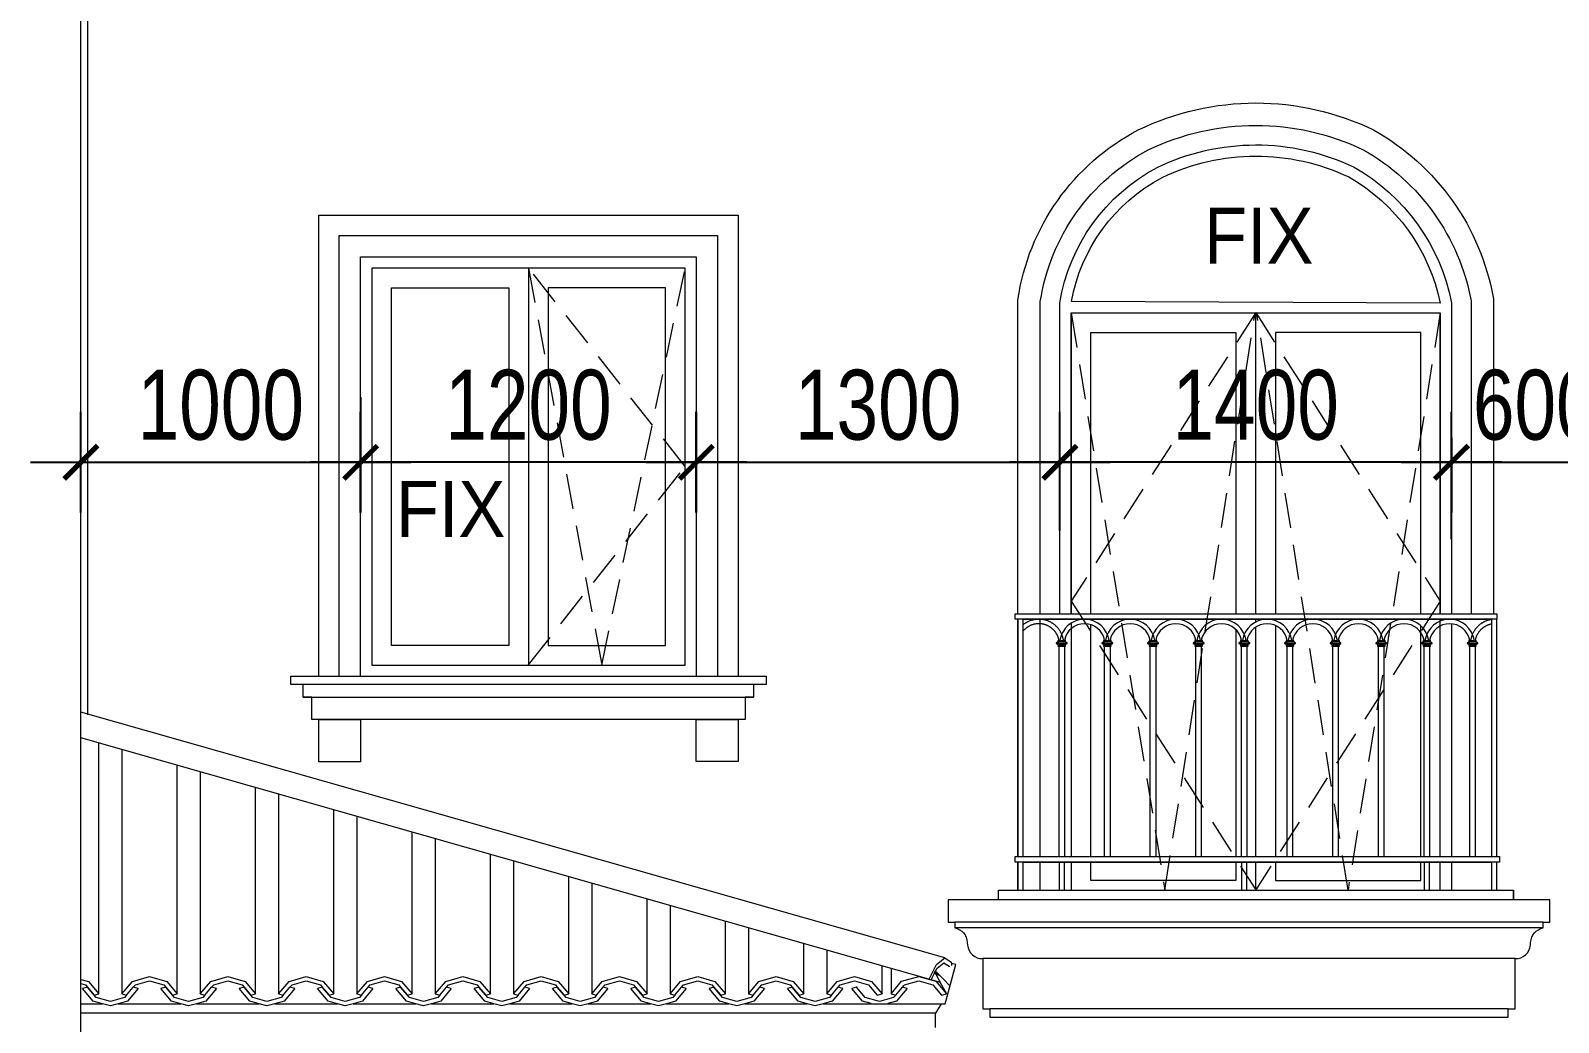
# Model space of a CAD drawing. Header units: millimetres. Extents: x -78046 to 260989, y -99288 to 158505.
# Drawn here: x 187159 to 192622, y 143408 to 146957 of the extents above; entities that cross this region are included whole.
import ezdxf
from ezdxf.xclip import XClip

# ---------------------------------------------------------------- set-up
doc = ezdxf.new("R2010")
doc.units = ezdxf.units.MM
doc.header["$LTSCALE"] = 100
doc.header["$XCLIPFRAME"] = 0
doc.header["$PDMODE"] = 98
doc.linetypes.add('HIDDEN', pattern=[0.375, 0.25, -0.125])
doc.layers.get('Defpoints').update_dxf_attribs({"lineweight": 13})
for name, color, linetype, lineweight in [('-DOOR', 137, 'Continuous', 9), ('-HATCH', 8, 'Continuous', 5), ('-HIDE', 3, 'HIDDEN', 13), ('-LINE1', 7, 'Continuous', 18), ('-TEXT', 7, 'Continuous', 15)]:
    doc.layers.add(name, color=color, linetype=linetype, lineweight=lineweight)
doc.styles.add('AVANH', font='VHAVAN_2.TTF', dxfattribs={"width": 0.8})
doc.styles.add('X-5M-DH-TUM1$0$AVANTH', font='arial.ttf', dxfattribs={"width": 0.9})
doc.dimstyles.new('C_100A3', dxfattribs={"dimscale": 100, "dimtxt": 2.5, "dimasz": 1.2, "dimexe": 1.8, "dimexo": 0, "dimgap": 0.75, "dimtad": 1, "dimdec": 0, "dimzin": 0, "dimdsep": 46, "dimtxsty": 'AVANH', "dimblk": 'ARCHTICK', "dimcen": 0, "dimdle": 1.8, "dimclrd": 256, "dimclre": 256, "dimclrt": 7, "dimadec": 0, "dimazin": 0, "dimtfac": 0.0001, "dimtdec": 0, "dimtix": 1, "dimtmove": 2, "dimatfit": 3, "dimldrblk": 'ARCHTICK', "dimfxl": 1.8, "dimtolj": 1, "dimtzin": 0, "dimarcsym": 0})

# ---------------------------------------------------------------- blocks, each defined once
blk = doc.blocks.new('lancan')
for p, q in [((-1.1, 988.8), (6547.2, 988.8)), ((-1.1, 968.8), (6547.2, 968.8)), ((1956.8, 889), (1948.5, 884)), ((1948.5, 884), (1948.5, 882)), ((1958.4, 884), (1948.5, 884)), ((1948.5, 882), (1956.8, 876.9)), ((1958.4, 882), (1948.5, 882)), ((1954.4, 893), (1954.4, 891)), ((1954.4, 893), (1958.4, 893)), ((1954.4, 891), (1956.8, 891)), ((1954.4, 874.9), (1954.4, 872.9)), ((1954.4, 874.9), (1956.8, 874.9)), ((1956.8, 891), (1956.8, 889)), ((1956.8, 891), (1958.4, 891)), ((1956.8, 889), (1979.2, 889)), ((1956.8, 876.9), (1956.8, 874.9)), ((1956.8, 876.9), (1979.2, 876.9)), ((1956.8, 874.9), (1958.4, 874.9)), ((1958.4, 893), (1977.6, 893)), ((1977.6, 891), (1958.4, 891)), ((1958.4, 882), (1958.4, 884)), ((1958.4, 884), (1977.6, 884)), ((1958.4, 882), (1977.6, 882)), ((1977.6, 874.9), (1958.4, 874.9)), ((1977.6, 893), (1981.6, 893)), ((1977.6, 891), (1979.2, 891)), ((1977.6, 884), (1977.6, 882)), ((1977.6, 884), (1987.4, 884)), ((1977.6, 882), (1987.4, 882)), ((1977.6, 874.9), (1979.2, 874.9)), ((1979.2, 889), (1979.2, 891)), ((1979.2, 891), (1981.6, 891)), ((1987.4, 884), (1979.2, 889)), ((1979.2, 876.9), (1987.4, 882)), ((1979.2, 874.9), (1979.2, 876.9)), ((1979.2, 874.9), (1981.6, 874.9)), ((1981.6, 891), (1981.6, 893)), ((1981.6, 872.9), (1981.6, 874.9)), ((1987.4, 882), (1987.4, 884)), ((2120, 889), (2111.7, 884)), ((2111.7, 884), (2111.7, 882)), ((2121.6, 884), (2111.7, 884)), ((2111.7, 882), (2120, 876.9)), ((2121.6, 882), (2111.7, 882)), ((2117.6, 893), (2117.6, 891)), ((2117.6, 893), (2121.6, 893)), ((2117.6, 891), (2120, 891)), ((2117.6, 874.9), (2117.6, 872.9)), ((2117.6, 874.9), (2120, 874.9)), ((2120, 891), (2120, 889)), ((2120, 891), (2121.6, 891)), ((2120, 889), (2142.4, 889)), ((2120, 876.9), (2120, 874.9)), ((2120, 876.9), (2142.4, 876.9)), ((2120, 874.9), (2121.6, 874.9)), ((2121.6, 893), (2140.8, 893)), ((2140.8, 891), (2121.6, 891)), ((2121.6, 882), (2121.6, 884)), ((2121.6, 884), (2140.8, 884)), ((2121.6, 882), (2140.8, 882)), ((2140.8, 874.9), (2121.6, 874.9)), ((2140.8, 893), (2144.8, 893)), ((2140.8, 891), (2142.4, 891)), ((2140.8, 884), (2140.8, 882)), ((2140.8, 884), (2150.6, 884)), ((2140.8, 882), (2150.6, 882)), ((2140.8, 874.9), (2142.4, 874.9)), ((2142.4, 889), (2142.4, 891)), ((2142.4, 891), (2144.8, 891)), ((2150.6, 884), (2142.4, 889)), ((2142.4, 876.9), (2150.6, 882)), ((2142.4, 874.9), (2142.4, 876.9)), ((2142.4, 874.9), (2144.8, 874.9)), ((2144.8, 891), (2144.8, 893)), ((2144.8, 872.9), (2144.8, 874.9)), ((2150.6, 882), (2150.6, 884)), ((2283.2, 889), (2274.9, 884)), ((2274.9, 884), (2274.9, 882)), ((2284.8, 884), (2274.9, 884)), ((2274.9, 882), (2283.2, 876.9)), ((2284.8, 882), (2274.9, 882)), ((2280.8, 893), (2280.8, 891)), ((2280.8, 893), (2284.8, 893)), ((2280.8, 891), (2283.2, 891)), ((2280.8, 874.9), (2280.8, 872.9)), ((2280.8, 874.9), (2283.2, 874.9)), ((2283.2, 891), (2283.2, 889)), ((2283.2, 891), (2284.8, 891)), ((2283.2, 889), (2305.6, 889)), ((2283.2, 876.9), (2283.2, 874.9)), ((2283.2, 876.9), (2305.6, 876.9)), ((2283.2, 874.9), (2284.8, 874.9)), ((2284.8, 893), (2304, 893)), ((2304, 891), (2284.8, 891)), ((2284.8, 882), (2284.8, 884)), ((2284.8, 884), (2304, 884)), ((2284.8, 882), (2304, 882)), ((2304, 874.9), (2284.8, 874.9)), ((2304, 893), (2308, 893)), ((2304, 891), (2305.6, 891)), ((2304, 884), (2304, 882)), ((2304, 884), (2313.8, 884)), ((2304, 882), (2313.8, 882)), ((2304, 874.9), (2305.6, 874.9)), ((2305.6, 889), (2305.6, 891)), ((2305.6, 891), (2308, 891)), ((2313.8, 884), (2305.6, 889)), ((2305.6, 876.9), (2313.8, 882)), ((2305.6, 874.9), (2305.6, 876.9)), ((2305.6, 874.9), (2308, 874.9)), ((2308, 891), (2308, 893)), ((2308, 872.9), (2308, 874.9)), ((2313.8, 882), (2313.8, 884)), ((2446.4, 889), (2438.1, 884)), ((2438.1, 884), (2438.1, 882)), ((2448, 884), (2438.1, 884)), ((2438.1, 882), (2446.4, 876.9)), ((2448, 882), (2438.1, 882)), ((2444, 893), (2444, 891)), ((2444, 893), (2448, 893)), ((2444, 891), (2446.4, 891)), ((2444, 874.9), (2444, 872.9)), ((2444, 874.9), (2446.4, 874.9)), ((2446.4, 891), (2446.4, 889)), ((2446.4, 891), (2448, 891)), ((2446.4, 889), (2468.8, 889)), ((2446.4, 876.9), (2446.4, 874.9)), ((2446.4, 876.9), (2468.8, 876.9)), ((2446.4, 874.9), (2448, 874.9)), ((2448, 893), (2467.2, 893)), ((2467.2, 891), (2448, 891)), ((2448, 882), (2448, 884)), ((2448, 884), (2467.2, 884)), ((2448, 882), (2467.2, 882)), ((2467.2, 874.9), (2448, 874.9)), ((2467.2, 893), (2471.2, 893)), ((2467.2, 891), (2468.8, 891)), ((2467.2, 884), (2467.2, 882)), ((2467.2, 884), (2477, 884)), ((2467.2, 882), (2477, 882)), ((2467.2, 874.9), (2468.8, 874.9)), ((2468.8, 889), (2468.8, 891)), ((2468.8, 891), (2471.2, 891)), ((2477, 884), (2468.8, 889)), ((2468.8, 876.9), (2477, 882)), ((2468.8, 874.9), (2468.8, 876.9)), ((2468.8, 874.9), (2471.2, 874.9)), ((2471.2, 891), (2471.2, 893)), ((2471.2, 872.9), (2471.2, 874.9)), ((2477, 882), (2477, 884)), ((2609.6, 889), (2601.3, 884)), ((2601.3, 884), (2601.3, 882)), ((2611.2, 884), (2601.3, 884)), ((2601.3, 882), (2609.6, 876.9)), ((2611.2, 882), (2601.3, 882)), ((2607.2, 893), (2607.2, 891)), ((2607.2, 893), (2611.2, 893)), ((2607.2, 891), (2609.6, 891)), ((2607.2, 874.9), (2607.2, 872.9)), ((2607.2, 874.9), (2609.6, 874.9)), ((2609.6, 891), (2609.6, 889)), ((2609.6, 891), (2611.2, 891)), ((2609.6, 889), (2632, 889)), ((2609.6, 876.9), (2609.6, 874.9)), ((2609.6, 876.9), (2632, 876.9)), ((2609.6, 874.9), (2611.2, 874.9)), ((2611.2, 893), (2630.4, 893)), ((2630.4, 891), (2611.2, 891)), ((2611.2, 882), (2611.2, 884)), ((2611.2, 884), (2630.4, 884)), ((2611.2, 882), (2630.4, 882)), ((2630.4, 874.9), (2611.2, 874.9)), ((2630.4, 893), (2634.4, 893)), ((2630.4, 891), (2632, 891)), ((2630.4, 884), (2630.4, 882)), ((2630.4, 884), (2640.2, 884)), ((2630.4, 882), (2640.2, 882)), ((2630.4, 874.9), (2632, 874.9)), ((2632, 889), (2632, 891)), ((2632, 891), (2634.4, 891)), ((2640.2, 884), (2632, 889)), ((2632, 876.9), (2640.2, 882)), ((2632, 874.9), (2632, 876.9)), ((2632, 874.9), (2634.4, 874.9)), ((2634.4, 891), (2634.4, 893)), ((2634.4, 872.9), (2634.4, 874.9)), ((2640.2, 882), (2640.2, 884)), ((2772.8, 889), (2764.5, 884)), ((2764.5, 884), (2764.5, 882)), ((2774.4, 884), (2764.5, 884)), ((2764.5, 882), (2772.8, 876.9)), ((2774.4, 882), (2764.5, 882)), ((2770.4, 893), (2770.4, 891)), ((2770.4, 893), (2774.4, 893)), ((2770.4, 891), (2772.8, 891)), ((2770.4, 874.9), (2770.4, 872.9)), ((2770.4, 874.9), (2772.8, 874.9)), ((2772.8, 891), (2772.8, 889)), ((2772.8, 891), (2774.4, 891)), ((2772.8, 889), (2795.2, 889)), ((2772.8, 876.9), (2772.8, 874.9)), ((2772.8, 876.9), (2795.2, 876.9)), ((2772.8, 874.9), (2774.4, 874.9)), ((2774.4, 893), (2793.6, 893)), ((2793.6, 891), (2774.4, 891)), ((2774.4, 882), (2774.4, 884)), ((2774.4, 884), (2793.6, 884)), ((2774.4, 882), (2793.6, 882)), ((2793.6, 874.9), (2774.4, 874.9)), ((2793.6, 893), (2797.6, 893)), ((2793.6, 891), (2795.2, 891)), ((2793.6, 884), (2793.6, 882)), ((2793.6, 884), (2803.4, 884)), ((2793.6, 882), (2803.4, 882)), ((2793.6, 874.9), (2795.2, 874.9)), ((2795.2, 889), (2795.2, 891)), ((2795.2, 891), (2797.6, 891)), ((2803.4, 884), (2795.2, 889)), ((2795.2, 876.9), (2803.4, 882)), ((2795.2, 874.9), (2795.2, 876.9)), ((2795.2, 874.9), (2797.6, 874.9)), ((2797.6, 891), (2797.6, 893)), ((2797.6, 872.9), (2797.6, 874.9)), ((2803.4, 882), (2803.4, 884)), ((2936, 889), (2927.7, 884)), ((2927.7, 884), (2927.7, 882)), ((2937.6, 884), (2927.7, 884)), ((2927.7, 882), (2936, 876.9)), ((2937.6, 882), (2927.7, 882)), ((2933.6, 893), (2933.6, 891)), ((2933.6, 893), (2937.6, 893)), ((2933.6, 891), (2936, 891)), ((2933.6, 874.9), (2933.6, 872.9)), ((2933.6, 874.9), (2936, 874.9)), ((2936, 891), (2936, 889)), ((2936, 891), (2937.6, 891)), ((2936, 889), (2958.4, 889)), ((2936, 876.9), (2936, 874.9)), ((2936, 876.9), (2958.4, 876.9)), ((2936, 874.9), (2937.6, 874.9)), ((2937.6, 893), (2956.8, 893)), ((2956.8, 891), (2937.6, 891)), ((2937.6, 882), (2937.6, 884)), ((2937.6, 884), (2956.8, 884)), ((2937.6, 882), (2956.8, 882)), ((2956.8, 874.9), (2937.6, 874.9)), ((2956.8, 893), (2960.8, 893)), ((2956.8, 891), (2958.4, 891)), ((2956.8, 884), (2956.8, 882)), ((2956.8, 884), (2966.6, 884)), ((2956.8, 882), (2966.6, 882)), ((2956.8, 874.9), (2958.4, 874.9)), ((2958.4, 889), (2958.4, 891)), ((2958.4, 891), (2960.8, 891)), ((2966.6, 884), (2958.4, 889)), ((2958.4, 876.9), (2966.6, 882)), ((2958.4, 874.9), (2958.4, 876.9)), ((2958.4, 874.9), (2960.8, 874.9)), ((2960.8, 891), (2960.8, 893)), ((2960.8, 872.9), (2960.8, 874.9)), ((2966.6, 882), (2966.6, 884)), ((3099.2, 889), (3090.9, 884)), ((3090.9, 884), (3090.9, 882)), ((3100.8, 884), (3090.9, 884)), ((3090.9, 882), (3099.2, 876.9)), ((3100.8, 882), (3090.9, 882)), ((3096.8, 893), (3096.8, 891)), ((3096.8, 893), (3100.8, 893)), ((3096.8, 891), (3099.2, 891)), ((3096.8, 874.9), (3096.8, 872.9)), ((3096.8, 874.9), (3099.2, 874.9)), ((3099.2, 891), (3099.2, 889)), ((3099.2, 891), (3100.8, 891)), ((3099.2, 889), (3121.6, 889)), ((3099.2, 876.9), (3099.2, 874.9)), ((3099.2, 876.9), (3121.6, 876.9)), ((3099.2, 874.9), (3100.8, 874.9)), ((3100.8, 893), (3120, 893)), ((3120, 891), (3100.8, 891)), ((3100.8, 882), (3100.8, 884)), ((3100.8, 884), (3120, 884)), ((3100.8, 882), (3120, 882)), ((3120, 874.9), (3100.8, 874.9)), ((3120, 893), (3124, 893)), ((3120, 891), (3121.6, 891)), ((3120, 884), (3120, 882)), ((3120, 884), (3129.8, 884)), ((3120, 882), (3129.8, 882)), ((3120, 874.9), (3121.6, 874.9)), ((3121.6, 889), (3121.6, 891)), ((3121.6, 891), (3124, 891)), ((3129.8, 884), (3121.6, 889)), ((3121.6, 876.9), (3129.8, 882)), ((3121.6, 874.9), (3121.6, 876.9)), ((3121.6, 874.9), (3124, 874.9)), ((3124, 891), (3124, 893)), ((3124, 872.9), (3124, 874.9)), ((3129.8, 882), (3129.8, 884)), ((3262.4, 889), (3254.1, 884)), ((3254.1, 884), (3254.1, 882)), ((3264, 884), (3254.1, 884)), ((3254.1, 882), (3262.4, 876.9)), ((3264, 882), (3254.1, 882)), ((3260, 893), (3260, 891)), ((3260, 893), (3264, 893)), ((3260, 891), (3262.4, 891)), ((3260, 874.9), (3260, 872.9)), ((3260, 874.9), (3262.4, 874.9)), ((3262.4, 891), (3262.4, 889)), ((3262.4, 891), (3264, 891)), ((3262.4, 889), (3284.8, 889)), ((3262.4, 876.9), (3262.4, 874.9)), ((3262.4, 876.9), (3284.8, 876.9)), ((3262.4, 874.9), (3264, 874.9)), ((3264, 893), (3283.2, 893)), ((3283.2, 891), (3264, 891)), ((3264, 882), (3264, 884)), ((3264, 884), (3283.2, 884)), ((3264, 882), (3283.2, 882)), ((3283.2, 874.9), (3264, 874.9)), ((3283.2, 893), (3287.2, 893)), ((3283.2, 891), (3284.8, 891)), ((3283.2, 884), (3283.2, 882)), ((3283.2, 884), (3293, 884)), ((3283.2, 882), (3293, 882)), ((3283.2, 874.9), (3284.8, 874.9)), ((3284.8, 889), (3284.8, 891)), ((3284.8, 891), (3287.2, 891)), ((3293, 884), (3284.8, 889)), ((3284.8, 876.9), (3293, 882)), ((3284.8, 874.9), (3284.8, 876.9)), ((3284.8, 874.9), (3287.2, 874.9)), ((3287.2, 891), (3287.2, 893)), ((3287.2, 872.9), (3287.2, 874.9)), ((3293, 882), (3293, 884)), ((3425.6, 889), (3417.3, 884)), ((3417.3, 884), (3417.3, 882)), ((3427.2, 884), (3417.3, 884)), ((3417.3, 882), (3425.6, 876.9)), ((3427.2, 882), (3417.3, 882)), ((3423.2, 893), (3423.2, 891)), ((3423.2, 893), (3427.2, 893)), ((3423.2, 891), (3425.6, 891)), ((3423.2, 874.9), (3423.2, 872.9)), ((3423.2, 874.9), (3425.6, 874.9)), ((3425.6, 891), (3425.6, 889)), ((3425.6, 891), (3427.2, 891)), ((3425.6, 889), (3448, 889)), ((3425.6, 876.9), (3425.6, 874.9)), ((3425.6, 876.9), (3448, 876.9)), ((3425.6, 874.9), (3427.2, 874.9)), ((3427.2, 893), (3446.4, 893)), ((3446.4, 891), (3427.2, 891)), ((3427.2, 882), (3427.2, 884)), ((3427.2, 884), (3446.4, 884)), ((3427.2, 882), (3446.4, 882)), ((3446.4, 874.9), (3427.2, 874.9)), ((3446.4, 893), (3450.4, 893)), ((3446.4, 891), (3448, 891)), ((3446.4, 884), (3446.4, 882)), ((3446.4, 884), (3456.2, 884)), ((3446.4, 882), (3456.2, 882)), ((3446.4, 874.9), (3448, 874.9)), ((3448, 889), (3448, 891)), ((3448, 891), (3450.4, 891)), ((3456.2, 884), (3448, 889)), ((3448, 876.9), (3456.2, 882)), ((3448, 874.9), (3448, 876.9)), ((3448, 874.9), (3450.4, 874.9)), ((3450.4, 891), (3450.4, 893)), ((3450.4, 872.9), (3450.4, 874.9)), ((3456.2, 882), (3456.2, 884)), ((1954.4, 872.9), (1958.4, 872.9)), ((1958.4, 120), (1958.4, 872.9)), ((1958.4, 872.9), (1977.6, 872.9)), ((1977.6, 872.9), (1977.6, 120)), ((1977.6, 872.9), (1981.6, 872.9)), ((2117.6, 872.9), (2121.6, 872.9)), ((2121.6, 120), (2121.6, 872.9)), ((2121.6, 872.9), (2140.8, 872.9)), ((2140.8, 872.9), (2140.8, 120)), ((2140.8, 872.9), (2144.8, 872.9)), ((2280.8, 872.9), (2284.8, 872.9)), ((2284.8, 120), (2284.8, 872.9)), ((2284.8, 872.9), (2304, 872.9)), ((2304, 872.9), (2304, 120)), ((2304, 872.9), (2308, 872.9)), ((2444, 872.9), (2448, 872.9)), ((2448, 120), (2448, 872.9)), ((2448, 872.9), (2467.2, 872.9)), ((2467.2, 872.9), (2467.2, 120)), ((2467.2, 872.9), (2471.2, 872.9)), ((2607.2, 872.9), (2611.2, 872.9)), ((2611.2, 120), (2611.2, 872.9)), ((2611.2, 872.9), (2630.4, 872.9)), ((2630.4, 872.9), (2630.4, 120)), ((2630.4, 872.9), (2634.4, 872.9)), ((2770.4, 872.9), (2774.4, 872.9)), ((2774.4, 120), (2774.4, 872.9)), ((2774.4, 872.9), (2793.6, 872.9)), ((2793.6, 872.9), (2793.6, 120)), ((2793.6, 872.9), (2797.6, 872.9)), ((2933.6, 872.9), (2937.6, 872.9)), ((2937.6, 120), (2937.6, 872.9)), ((2937.6, 872.9), (2956.8, 872.9)), ((2956.8, 872.9), (2956.8, 120)), ((2956.8, 872.9), (2960.8, 872.9)), ((3096.8, 872.9), (3100.8, 872.9)), ((3100.8, 120), (3100.8, 872.9)), ((3100.8, 872.9), (3120, 872.9)), ((3120, 872.9), (3120, 120)), ((3120, 872.9), (3124, 872.9)), ((3260, 872.9), (3264, 872.9)), ((3264, 120), (3264, 872.9)), ((3264, 872.9), (3283.2, 872.9)), ((3283.2, 872.9), (3283.2, 120)), ((3283.2, 872.9), (3287.2, 872.9)), ((3423.2, 872.9), (3427.2, 872.9)), ((3427.2, 120), (3427.2, 872.9)), ((3427.2, 872.9), (3446.4, 872.9)), ((3446.4, 872.9), (3446.4, 120)), ((3446.4, 872.9), (3450.4, 872.9)), ((-1.1, 120), (6547.2, 120)), ((-1.1, 100), (6547.2, 100)), ((-1.1, 0), (6547.2, 0))]:
    blk.add_line(p, q)
for points in [[(1977.6, 100), (1958.4, 100), (1958.4, 0), (1977.6, 0)], [(2630.4, 100), (2611.2, 100), (2611.2, 0), (2630.4, 0)], [(3283.2, 100), (3264, 100), (3264, 0), (3283.2, 0)]]:
    blk.add_lwpolyline(points, close=True)
for centre, radius, start, end in [((1886.4, 879.8), 89.2, 8.5304, 171.4696), ((1886.4, 879.8), 73.2, 10.4137, 169.5863), ((2049.6, 879.8), 89.2, 8.5304, 171.4696), ((2049.6, 879.8), 73.2, 10.4137, 169.5863), ((2212.8, 879.8), 89.2, 8.5304, 171.4696), ((2212.8, 879.8), 73.2, 10.4137, 169.5863), ((2376, 879.8), 89.2, 8.5304, 171.4696), ((2376, 879.8), 73.2, 10.4137, 169.5863), ((2539.2, 879.8), 89.2, 8.5304, 171.4696), ((2539.2, 879.8), 73.2, 10.4137, 169.5863), ((2702.4, 879.8), 89.2, 8.5304, 171.4696), ((2702.4, 879.8), 73.2, 10.4137, 169.5863), ((2865.6, 879.8), 89.2, 8.5304, 171.4696), ((2865.6, 879.8), 73.2, 10.4137, 169.5863), ((3028.8, 879.8), 89.2, 8.5304, 171.4696), ((3028.8, 879.8), 73.2, 10.4137, 169.5863), ((3192, 879.8), 89.2, 8.5304, 171.4696), ((3192, 879.8), 73.2, 10.4137, 169.5863), ((3355.2, 879.8), 89.2, 8.5304, 171.4696), ((3355.2, 879.8), 73.2, 10.4137, 169.5863), ((3518.4, 879.8), 89.2, 8.5304, 171.4696), ((3518.4, 879.8), 73.2, 10.4137, 169.5863)]:
    blk.add_arc(centre, radius, start, end)
blk = doc.blocks.new('_ARCHTICK')
at = {"const_width": 0.15}
blk.add_lwpolyline([(-0.5, -0.5), (0.5, 0.5)], dxfattribs=at)
blk = doc.blocks.new('*D309')
at = {"layer": 'Defpoints', "lineweight": -2, "transparency": 16777216}
for p, q in [((190839, 145323.5), (190839, 145592.2)), ((192239, 145500.1), (192239, 145232.2)), ((192419, 145412.2), (190659, 145412.2))]:
    blk.add_line(p, q, dxfattribs=at)
at = {"layer": 'Defpoints', "color": 0, "transparency": 16777216}
for p in [(192239, 145500.1), (190839, 145412.2), (190839, 145323.5)]:
    blk.add_point(p, dxfattribs=at)
at = {"layer": 'Defpoints', "lineweight": -2, "transparency": 16777216, "xscale": 120, "yscale": 120, "zscale": 120, "rotation": 180}
blk.add_blockref('_ARCHTICK', (190839, 145412.2), dxfattribs=at)
at = {"layer": 'Defpoints', "lineweight": -2, "transparency": 16777216, "xscale": 120, "yscale": 120, "zscale": 120}
blk.add_blockref('_ARCHTICK', (192239, 145412.2), dxfattribs=at)
at = {"layer": 'Defpoints', "color": 7, "transparency": 16777216, "insert": (191539, 145616.5), "char_height": 250, "attachment_point": 5, "style": 'AVANH'}
blk.add_mtext('\\A1;1400', dxfattribs=at)
blk = doc.blocks.new('*D310')
at = {"layer": 'Defpoints', "lineweight": -2, "transparency": 16777216}
for p, q in [((188338.8, 145645.5), (188338.8, 145232.2)), ((189539, 145593.1), (189539, 145232.2)), ((189719, 145412.2), (188158.8, 145412.2))]:
    blk.add_line(p, q, dxfattribs=at)
at = {"layer": 'Defpoints', "color": 0, "transparency": 16777216}
for p in [(188338.8, 145645.5), (189539, 145593.1), (188338.8, 145412.2)]:
    blk.add_point(p, dxfattribs=at)
at = {"layer": 'Defpoints', "lineweight": -2, "transparency": 16777216, "xscale": 120, "yscale": 120, "zscale": 120, "rotation": 180}
blk.add_blockref('_ARCHTICK', (188338.8, 145412.2), dxfattribs=at)
at = {"layer": 'Defpoints', "lineweight": -2, "transparency": 16777216, "xscale": 120, "yscale": 120, "zscale": 120}
blk.add_blockref('_ARCHTICK', (189539, 145412.2), dxfattribs=at)
at = {"layer": 'Defpoints', "color": 7, "transparency": 16777216, "insert": (188938.9, 145616.5), "char_height": 250, "attachment_point": 5, "style": 'AVANH'}
blk.add_mtext('\\A1;1200', dxfattribs=at)
blk = doc.blocks.new('*D293')
at = {"layer": 'Defpoints', "lineweight": -2, "transparency": 16777216}
for p, q in [((187338.5, 145232.2), (187338.5, 145592.2)), ((188338.8, 145232.2), (188338.8, 145592.2)), ((187158.5, 145412.2), (188518.8, 145412.2))]:
    blk.add_line(p, q, dxfattribs=at)
at = {"layer": 'Defpoints', "color": 0, "transparency": 16777216}
for p in [(188338.8, 145412.2), (187338.5, 145232.2), (188338.8, 145232.2)]:
    blk.add_point(p, dxfattribs=at)
at = {"layer": 'Defpoints', "lineweight": -2, "transparency": 16777216, "xscale": 120, "yscale": 120, "zscale": 120, "rotation": 180}
blk.add_blockref('_ARCHTICK', (187338.5, 145412.2), dxfattribs=at)
at = {"layer": 'Defpoints', "lineweight": -2, "transparency": 16777216, "xscale": 120, "yscale": 120, "zscale": 120}
blk.add_blockref('_ARCHTICK', (188338.8, 145412.2), dxfattribs=at)
at = {"layer": 'Defpoints', "color": 7, "transparency": 16777216, "insert": (187838.7, 145616.5), "char_height": 250, "attachment_point": 5, "style": 'AVANH'}
blk.add_mtext('\\A1;1000', dxfattribs=at)
blk = doc.blocks.new('*D294')
at = {"layer": 'Defpoints', "lineweight": -2, "transparency": 16777216}
for p, q in [((189539, 145232.2), (189539, 145592.2)), ((190839, 145167.9), (190839, 145592.2)), ((189359, 145412.2), (191019, 145412.2))]:
    blk.add_line(p, q, dxfattribs=at)
at = {"layer": 'Defpoints', "color": 0, "transparency": 16777216}
for p in [(190839, 145412.2), (189539, 145232.2), (190839, 145167.9)]:
    blk.add_point(p, dxfattribs=at)
at = {"layer": 'Defpoints', "lineweight": -2, "transparency": 16777216, "xscale": 120, "yscale": 120, "zscale": 120, "rotation": 180}
blk.add_blockref('_ARCHTICK', (189539, 145412.2), dxfattribs=at)
at = {"layer": 'Defpoints', "lineweight": -2, "transparency": 16777216, "xscale": 120, "yscale": 120, "zscale": 120}
blk.add_blockref('_ARCHTICK', (190839, 145412.2), dxfattribs=at)
at = {"layer": 'Defpoints', "color": 7, "transparency": 16777216, "insert": (190189, 145616.5), "char_height": 250, "attachment_point": 5, "style": 'AVANH'}
blk.add_mtext('\\A1;1300', dxfattribs=at)
blk = doc.blocks.new('*D295')
at = {"layer": 'Defpoints', "lineweight": -2, "transparency": 16777216}
for p, q in [((192239, 145136.8), (192239, 145592.2)), ((192838.5, 145136.8), (192838.5, 145592.2)), ((192059, 145412.2), (193018.5, 145412.2))]:
    blk.add_line(p, q, dxfattribs=at)
at = {"layer": 'Defpoints', "color": 0, "transparency": 16777216}
for p in [(192838.5, 145412.2), (192239, 145136.8), (192838.5, 145136.8)]:
    blk.add_point(p, dxfattribs=at)
at = {"layer": 'Defpoints', "lineweight": -2, "transparency": 16777216, "xscale": 120, "yscale": 120, "zscale": 120, "rotation": 180}
blk.add_blockref('_ARCHTICK', (192239, 145412.2), dxfattribs=at)
at = {"layer": 'Defpoints', "lineweight": -2, "transparency": 16777216, "xscale": 120, "yscale": 120, "zscale": 120}
blk.add_blockref('_ARCHTICK', (192838.5, 145412.2), dxfattribs=at)
at = {"layer": 'Defpoints', "color": 7, "transparency": 16777216, "insert": (192538.8, 145616.5), "char_height": 250, "attachment_point": 5, "style": 'AVANH'}
blk.add_mtext('\\A1;600', dxfattribs=at)

msp = doc.modelspace()

# ---------------------------------------------------------------- linework, layer by layer
at = {"layer": '-DOOR', "lineweight": 9}
for p, q in [((188938.9, 146106.8), (188938.9, 144686.8)), ((190879, 145946.8), (190879, 144870.6)), ((191538.5, 145946.8), (191538.5, 144870.6)), ((192199, 144870.6), (192199, 145946.8)), ((190949, 145876.8), (191468.5, 145876.8)), ((190949, 144870.6), (190949, 145876.8)), ((191468.5, 145876.8), (191468.5, 144870.6)), ((192129, 145876.8), (191609.5, 145876.8)), ((191609.5, 145876.8), (191609.5, 144870.6)), ((192129, 144870.6), (192129, 145876.8)), ((190879, 144834.8), (190879, 144001.8)), ((190949, 144001.8), (190949, 144831.4)), ((191538.5, 144850.6), (191538.5, 144839.6)), ((191609.5, 144829.4), (191609.5, 144001.8)), ((192129, 144001.8), (192129, 144828.8)), ((192199, 144001.8), (192199, 144850.6)), ((191468.5, 144815.2), (191468.5, 144001.8)), ((191538.5, 144820.6), (191538.5, 144001.8)), ((190879, 143981.8), (190879, 143881.8)), ((190949, 143916.8), (190949, 143981.8)), ((191468.5, 143981.8), (191468.5, 143916.8)), ((191538.5, 143981.8), (191538.5, 143881.8)), ((191609.5, 143981.8), (191609.5, 143916.8)), ((192129, 143916.8), (192129, 143981.8)), ((192199, 143881.8), (192199, 143981.8)), ((191468.5, 143916.8), (190949, 143916.8)), ((191609.5, 143916.8), (192129, 143916.8))]:
    msp.add_line(p, q, dxfattribs=at)
msp.add_lwpolyline([(192198.5, 145981.7), (190880.3, 145987, -0.23045), (191204.7, 146431.4, -0.226205), (191872.2, 146432.9, -0.216637)], format="xyb", close=True, dxfattribs=at)
for points in [[(189499, 144686.8), (189499, 146106.8), (188378.8, 146106.8), (188378.8, 144686.8), (189499, 144686.8)], [(188448.8, 144756.8), (188448.8, 146036.8), (188868.9, 146036.8), (188868.9, 144756.8), (188448.8, 144756.8)], [(189429, 144756.8), (189429, 146036.8), (189008.9, 146036.8), (189008.9, 144756.8), (189429, 144756.8)], [(190879, 144870.6), (190879, 145946.8), (191538.5, 145946.8)], [(191538.5, 145946.8), (192199, 145946.8), (192199, 144870.6)]]:
    msp.add_lwpolyline(points, dxfattribs=at)
at = {"layer": '-HATCH'}
for p, q in [((187363.5, 144509.2), (187363.5, 147046.8)), ((189789, 144616.8), (188088.8, 144616.8)), ((189744, 144616.8), (188133.8, 144616.8)), ((188133.8, 144571.8), (189744, 144571.8)), ((188163.8, 144571.8), (189714, 144571.8)), ((190411.5, 143551.7), (187338.5, 144426.7)), ((187403.2, 143510.5), (187403.2, 144408.3)), ((187485.1, 144385), (187485.1, 143510.5)), ((187683.2, 143510.5), (187683.2, 144328.6)), ((187765.1, 144305.3), (187765.1, 143510.5)), ((187963.2, 143510.5), (187963.2, 144248.9)), ((188045.1, 144225.6), (188045.1, 143510.5)), ((188243.2, 143510.5), (188243.2, 144169.2)), ((188325.1, 144145.8), (188325.1, 143510.5)), ((188523.2, 143510.5), (188523.2, 144089.4)), ((188605.1, 144066.1), (188605.1, 143510.5)), ((188803.2, 143510.5), (188803.2, 144009.7)), ((188885.1, 143986.4), (188885.1, 143510.5)), ((189083.2, 143510.5), (189083.2, 143930)), ((189165.1, 143906.6), (189165.1, 143510.5)), ((189363.2, 143510.5), (189363.2, 143850.2)), ((189445.1, 143826.9), (189445.1, 143510.5)), ((189643.2, 143510.5), (189643.2, 143770.5)), ((189725.1, 143747.2), (189725.1, 143510.5)), ((192567, 143766.8), (190463.1, 143766.8)), ((192567, 143746.8), (190463.1, 143746.8)), ((189923.2, 143510.5), (189923.2, 143690.8)), ((190005.1, 143667.5), (190005.1, 143510.5)), ((192467, 143636.8), (190563.1, 143636.8)), ((187522.9, 143555.2), (187584.1, 143572.2)), ((187584.1, 143572.2), (187645.3, 143555.2)), ((187802.9, 143555.2), (187864.1, 143572.2)), ((187864.1, 143572.2), (187925.3, 143555.2)), ((188082.9, 143555.2), (188144.1, 143572.2)), ((188144.1, 143572.2), (188205.3, 143555.2)), ((188362.9, 143555.2), (188424.1, 143572.2)), ((188424.1, 143572.2), (188485.3, 143555.2)), ((188642.9, 143555.2), (188704.1, 143572.2)), ((188704.1, 143572.2), (188765.3, 143555.2)), ((188922.9, 143555.2), (188984.1, 143572.2)), ((188984.1, 143572.2), (189045.3, 143555.2)), ((189202.9, 143555.2), (189264.1, 143572.2)), ((189264.1, 143572.2), (189325.3, 143555.2)), ((189482.9, 143555.2), (189544.1, 143572.2)), ((189544.1, 143572.2), (189605.3, 143555.2)), ((189762.9, 143555.2), (189824.1, 143572.2)), ((189824.1, 143572.2), (189885.3, 143555.2)), ((190042.9, 143555.2), (190104.1, 143572.2)), ((190104.1, 143572.2), (190165.3, 143555.2)), ((190203.2, 143560.7), (190203.2, 143609.4)), ((190203.2, 143561.6), (190203.2, 143587.5)), ((190235.1, 143600.5), (190235.1, 143543.5)), ((190272.9, 143555.5), (190334.1, 143572.5)), ((190334.1, 143572.5), (190395.3, 143555.5)), ((190378.8, 143561), (190390.8, 143585.1)), ((190390.8, 143585.1), (190391, 143585.4)), ((190390.8, 143585.1), (190395.3, 143582.2)), ((190391, 143585.4), (190394.5, 143592.4)), ((190405.1, 143581.5), (190391, 143585.4)), ((190394.5, 143592.4), (190405.1, 143581.5)), ((190395.3, 143582.2), (190395.9, 143581.1)), ((190395.9, 143581.1), (190409, 143577.5)), ((190395.9, 143581.1), (190416.2, 143542.9)), ((190405.1, 143581.5), (190409, 143577.5)), ((190409, 143577.5), (190422, 143564.1)), ((190428.9, 143475.6), (190466.7, 143615.3)), ((187338.5, 143562.6), (187365.3, 143555.2)), ((187338.5, 143547.4), (187354.9, 143542.8)), ((187361.7, 143534.1), (187344.8, 143529.4)), ((187382.6, 143484.8), (187344.8, 143529.4)), ((187354.9, 143542.8), (187361.7, 143534.8)), ((187361.7, 143534.8), (187361.7, 143534.1)), ((187361.7, 143534.8), (187386.2, 143505.8)), ((187393.1, 143497.1), (187361.7, 143534.1)), ((187365.3, 143555.2), (187403.2, 143510.5)), ((187485.1, 143510.5), (187522.9, 143555.2)), ((187502, 143505.8), (187525.9, 143534.1)), ((187542.9, 143529.4), (187505, 143484.8)), ((187525.9, 143534.1), (187533.4, 143542.8)), ((187542.9, 143529.4), (187525.9, 143534.1)), ((187533.4, 143542.8), (187584.1, 143557)), ((187584.1, 143557), (187634.9, 143542.8)), ((187641.7, 143534.1), (187624.8, 143529.4)), ((187662.6, 143484.8), (187624.8, 143529.4)), ((187634.9, 143542.8), (187641.7, 143534.8)), ((187641.7, 143534.8), (187641.7, 143534.1)), ((187641.7, 143534.8), (187666.2, 143505.8)), ((187673.1, 143497.1), (187641.7, 143534.1)), ((187645.3, 143555.2), (187683.2, 143510.5)), ((187765.1, 143510.5), (187802.9, 143555.2)), ((187782, 143505.8), (187805.9, 143534.1)), ((187822.9, 143529.4), (187785, 143484.8)), ((187805.9, 143534.1), (187813.4, 143542.8)), ((187822.9, 143529.4), (187805.9, 143534.1)), ((187813.4, 143542.8), (187864.1, 143557)), ((187864.1, 143557), (187914.9, 143542.8)), ((187921.7, 143534.1), (187904.8, 143529.4)), ((187942.6, 143484.8), (187904.8, 143529.4)), ((187914.9, 143542.8), (187921.7, 143534.8)), ((187921.7, 143534.8), (187921.7, 143534.1)), ((187921.7, 143534.8), (187946.2, 143505.8)), ((187953.1, 143497.1), (187921.7, 143534.1)), ((187925.3, 143555.2), (187963.2, 143510.5)), ((188045.1, 143510.5), (188082.9, 143555.2)), ((188062, 143505.8), (188085.9, 143534.1)), ((188102.9, 143529.4), (188065, 143484.8)), ((188085.9, 143534.1), (188093.4, 143542.8)), ((188102.9, 143529.4), (188085.9, 143534.1)), ((188093.4, 143542.8), (188144.1, 143557)), ((188144.1, 143557), (188194.9, 143542.8)), ((188201.7, 143534.1), (188184.8, 143529.4)), ((188222.6, 143484.8), (188184.8, 143529.4)), ((188194.9, 143542.8), (188201.7, 143534.8)), ((188201.7, 143534.8), (188201.7, 143534.1)), ((188201.7, 143534.8), (188226.2, 143505.8)), ((188233.1, 143497.1), (188201.7, 143534.1)), ((188205.3, 143555.2), (188243.2, 143510.5)), ((188325.1, 143510.5), (188362.9, 143555.2)), ((188342, 143505.8), (188365.9, 143534.1)), ((188382.9, 143529.4), (188345, 143484.8)), ((188365.9, 143534.1), (188373.4, 143542.8)), ((188382.9, 143529.4), (188365.9, 143534.1)), ((188373.4, 143542.8), (188424.1, 143557)), ((188424.1, 143557), (188474.9, 143542.8)), ((188481.7, 143534.1), (188464.8, 143529.4)), ((188502.6, 143484.8), (188464.8, 143529.4)), ((188474.9, 143542.8), (188481.7, 143534.8)), ((188481.7, 143534.8), (188481.7, 143534.1)), ((188481.7, 143534.8), (188506.2, 143505.8)), ((188513.1, 143497.1), (188481.7, 143534.1)), ((188485.3, 143555.2), (188523.2, 143510.5)), ((188605.1, 143510.5), (188642.9, 143555.2)), ((188622, 143505.8), (188645.9, 143534.1)), ((188662.9, 143529.4), (188625, 143484.8)), ((188645.9, 143534.1), (188653.4, 143542.8)), ((188662.9, 143529.4), (188645.9, 143534.1)), ((188653.4, 143542.8), (188704.1, 143557)), ((188704.1, 143557), (188754.9, 143542.8)), ((188761.7, 143534.1), (188744.8, 143529.4)), ((188782.6, 143484.8), (188744.8, 143529.4)), ((188754.9, 143542.8), (188761.7, 143534.8)), ((188761.7, 143534.8), (188761.7, 143534.1)), ((188761.7, 143534.8), (188786.2, 143505.8)), ((188793.1, 143497.1), (188761.7, 143534.1)), ((188765.3, 143555.2), (188803.2, 143510.5)), ((188885.1, 143510.5), (188922.9, 143555.2)), ((188902, 143505.8), (188925.9, 143534.1)), ((188942.9, 143529.4), (188905, 143484.8)), ((188925.9, 143534.1), (188933.4, 143542.8)), ((188942.9, 143529.4), (188925.9, 143534.1)), ((188933.4, 143542.8), (188984.1, 143557)), ((188984.1, 143557), (189034.9, 143542.8)), ((189041.7, 143534.1), (189024.8, 143529.4)), ((189062.6, 143484.8), (189024.8, 143529.4)), ((189034.9, 143542.8), (189041.7, 143534.8)), ((189041.7, 143534.8), (189041.7, 143534.1)), ((189041.7, 143534.8), (189066.2, 143505.8)), ((189073.1, 143497.1), (189041.7, 143534.1)), ((189045.3, 143555.2), (189083.2, 143510.5)), ((189165.1, 143510.5), (189202.9, 143555.2)), ((189182, 143505.8), (189205.9, 143534.1)), ((189222.9, 143529.4), (189185, 143484.8)), ((189205.9, 143534.1), (189213.4, 143542.8)), ((189222.9, 143529.4), (189205.9, 143534.1)), ((189213.4, 143542.8), (189264.1, 143557)), ((189264.1, 143557), (189314.9, 143542.8)), ((189321.7, 143534.1), (189304.8, 143529.4)), ((189342.6, 143484.8), (189304.8, 143529.4)), ((189314.9, 143542.8), (189321.7, 143534.8)), ((189321.7, 143534.8), (189321.7, 143534.1)), ((189321.7, 143534.8), (189346.2, 143505.8)), ((189353.1, 143497.1), (189321.7, 143534.1)), ((189325.3, 143555.2), (189363.2, 143510.5)), ((189445.1, 143510.5), (189482.9, 143555.2)), ((189462, 143505.8), (189485.9, 143534.1)), ((189502.9, 143529.4), (189465, 143484.8)), ((189485.9, 143534.1), (189493.4, 143542.8)), ((189502.9, 143529.4), (189485.9, 143534.1)), ((189493.4, 143542.8), (189544.1, 143557)), ((189544.1, 143557), (189594.9, 143542.8)), ((189601.7, 143534.1), (189584.8, 143529.4)), ((189622.6, 143484.8), (189584.8, 143529.4)), ((189594.9, 143542.8), (189601.7, 143534.8)), ((189601.7, 143534.8), (189601.7, 143534.1)), ((189601.7, 143534.8), (189626.2, 143505.8)), ((189633.1, 143497.1), (189601.7, 143534.1)), ((189605.3, 143555.2), (189643.2, 143510.5)), ((189725.1, 143510.5), (189762.9, 143555.2)), ((189742, 143505.8), (189765.9, 143534.1)), ((189782.9, 143529.4), (189745, 143484.8)), ((189765.9, 143534.1), (189773.4, 143542.8)), ((189782.9, 143529.4), (189765.9, 143534.1)), ((189773.4, 143542.8), (189824.1, 143557)), ((189824.1, 143557), (189874.9, 143542.8)), ((189881.7, 143534.1), (189864.8, 143529.4)), ((189902.6, 143484.8), (189864.8, 143529.4)), ((189874.9, 143542.8), (189881.7, 143534.8)), ((189881.7, 143534.8), (189881.7, 143534.1)), ((189881.7, 143534.8), (189906.2, 143505.8)), ((189913.1, 143497.1), (189881.7, 143534.1)), ((189885.3, 143555.2), (189923.2, 143510.5)), ((190005.1, 143510.5), (190042.9, 143555.2)), ((190022, 143505.8), (190045.9, 143534.1)), ((190062.9, 143529.4), (190025, 143484.8)), ((190045.9, 143534.1), (190053.4, 143542.8)), ((190062.9, 143529.4), (190045.9, 143534.1)), ((190053.4, 143542.8), (190104.1, 143557)), ((190111.7, 143534.4), (190094.8, 143529.7)), ((190132.6, 143485.1), (190094.8, 143529.7)), ((190104.1, 143557), (190154.9, 143542.8)), ((190111.7, 143537.3), (190111.7, 143534.4)), ((190143.1, 143497.4), (190111.7, 143534.4)), ((190154.9, 143542.8), (190186.2, 143505.8)), ((190165.3, 143555.2), (190203.2, 143510.5)), ((190203.2, 143561.2), (190203.2, 143561.6)), ((190203.2, 143560.3), (190203.2, 143560.7)), ((190203.2, 143559.8), (190203.2, 143560.3)), ((190203.2, 143540.1), (190203.2, 143559.8)), ((190203.2, 143510.5), (190203.2, 143540.1)), ((190235.1, 143565.4), (190235.1, 143553)), ((190235.1, 143510.9), (190272.9, 143555.5)), ((190235.1, 143553), (190235.1, 143552.5)), ((190235.1, 143552.5), (190235.1, 143552)), ((190235.1, 143552), (190235.1, 143551.6)), ((190235.1, 143551.6), (190235.1, 143551.1)), ((190235.1, 143543.5), (190235.1, 143510.9)), ((190252, 143506.2), (190275.9, 143534.4)), ((190275.9, 143534.4), (190279.8, 143538.9)), ((190292.9, 143529.7), (190275.9, 143534.4)), ((190292.9, 143529.7), (190278.7, 143513)), ((190279.8, 143538.9), (190280.1, 143539.3)), ((190280.1, 143539.3), (190280.4, 143539.7)), ((190280.4, 143539.7), (190280.7, 143540.1)), ((190280.7, 143540.1), (190281.1, 143540.4)), ((190281.1, 143540.4), (190283.4, 143543.2)), ((190283.4, 143543.2), (190334.1, 143557.3)), ((190334.1, 143557.3), (190384.9, 143543.2)), ((190384.9, 143543.2), (190416.2, 143506.2)), ((190395.3, 143555.5), (190433.2, 143510.9)), ((190416.2, 143542.9), (190433.2, 143511.1)), ((190422, 143564.1), (190445.9, 143539.6)), ((187338.5, 143475.6), (187415.5, 143475.6)), ((187415.5, 143475.6), (187382.6, 143484.8)), ((187386.2, 143505.8), (187403.2, 143510.5)), ((187443.8, 143483), (187393.1, 143497.1)), ((187443.8, 143467.7), (187415.5, 143475.6)), ((187494.6, 143497.1), (187443.8, 143483)), ((187472.1, 143475.6), (187443.8, 143467.7)), ((187505, 143484.8), (187472.1, 143475.6)), ((187472.1, 143475.6), (187695.5, 143475.6)), ((187485.1, 143510.5), (187502, 143505.8)), ((187502, 143505.8), (187494.6, 143497.1)), ((187695.5, 143475.6), (187662.6, 143484.8)), ((187666.2, 143505.8), (187683.2, 143510.5)), ((187723.8, 143483), (187673.1, 143497.1)), ((187723.8, 143467.7), (187695.5, 143475.6)), ((187774.6, 143497.1), (187723.8, 143483)), ((187752.1, 143475.6), (187723.8, 143467.7)), ((187785, 143484.8), (187752.1, 143475.6)), ((187752.1, 143475.6), (187975.5, 143475.6)), ((187765.1, 143510.5), (187782, 143505.8)), ((187782, 143505.8), (187774.6, 143497.1)), ((187975.5, 143475.6), (187942.6, 143484.8)), ((187946.2, 143505.8), (187963.2, 143510.5)), ((188003.8, 143483), (187953.1, 143497.1)), ((188003.8, 143467.7), (187975.5, 143475.6)), ((188054.6, 143497.1), (188003.8, 143483)), ((188032.1, 143475.6), (188003.8, 143467.7)), ((188065, 143484.8), (188032.1, 143475.6)), ((188032.1, 143475.6), (188255.5, 143475.6)), ((188045.1, 143510.5), (188062, 143505.8)), ((188062, 143505.8), (188054.6, 143497.1)), ((188255.5, 143475.6), (188222.6, 143484.8)), ((188226.2, 143505.8), (188243.2, 143510.5)), ((188283.8, 143483), (188233.1, 143497.1)), ((188283.8, 143467.7), (188255.5, 143475.6)), ((188334.6, 143497.1), (188283.8, 143483)), ((188312.1, 143475.6), (188283.8, 143467.7)), ((188345, 143484.8), (188312.1, 143475.6)), ((188312.1, 143475.6), (188535.5, 143475.6)), ((188325.1, 143510.5), (188342, 143505.8)), ((188342, 143505.8), (188334.6, 143497.1)), ((188535.5, 143475.6), (188502.6, 143484.8)), ((188506.2, 143505.8), (188523.2, 143510.5)), ((188563.8, 143483), (188513.1, 143497.1)), ((188563.8, 143467.7), (188535.5, 143475.6)), ((188614.6, 143497.1), (188563.8, 143483)), ((188592.1, 143475.6), (188563.8, 143467.7)), ((188625, 143484.8), (188592.1, 143475.6)), ((188592.1, 143475.6), (188815.5, 143475.6)), ((188605.1, 143510.5), (188622, 143505.8)), ((188622, 143505.8), (188614.6, 143497.1)), ((188815.5, 143475.6), (188782.6, 143484.8)), ((188786.2, 143505.8), (188803.2, 143510.5)), ((188843.8, 143483), (188793.1, 143497.1)), ((188843.8, 143467.7), (188815.5, 143475.6)), ((188894.6, 143497.1), (188843.8, 143483)), ((188872.1, 143475.6), (188843.8, 143467.7)), ((188905, 143484.8), (188872.1, 143475.6)), ((188872.1, 143475.6), (189095.5, 143475.6)), ((188885.1, 143510.5), (188902, 143505.8)), ((188902, 143505.8), (188894.6, 143497.1)), ((189095.5, 143475.6), (189062.6, 143484.8)), ((189066.2, 143505.8), (189083.2, 143510.5)), ((189123.8, 143483), (189073.1, 143497.1)), ((189123.8, 143467.7), (189095.5, 143475.6)), ((189174.6, 143497.1), (189123.8, 143483)), ((189152.1, 143475.6), (189123.8, 143467.7)), ((189185, 143484.8), (189152.1, 143475.6)), ((189152.1, 143475.6), (189375.5, 143475.6)), ((189165.1, 143510.5), (189182, 143505.8)), ((189182, 143505.8), (189174.6, 143497.1)), ((189375.5, 143475.6), (189342.6, 143484.8)), ((189346.2, 143505.8), (189363.2, 143510.5)), ((189403.8, 143483), (189353.1, 143497.1)), ((189403.8, 143467.7), (189375.5, 143475.6)), ((189454.6, 143497.1), (189403.8, 143483)), ((189432.1, 143475.6), (189403.8, 143467.7)), ((189465, 143484.8), (189432.1, 143475.6)), ((189432.1, 143475.6), (189655.5, 143475.6)), ((189445.1, 143510.5), (189462, 143505.8)), ((189462, 143505.8), (189454.6, 143497.1)), ((189655.5, 143475.6), (189622.6, 143484.8)), ((189626.2, 143505.8), (189643.2, 143510.5)), ((189683.8, 143483), (189633.1, 143497.1)), ((189683.8, 143467.7), (189655.5, 143475.6)), ((189734.6, 143497.1), (189683.8, 143483)), ((189712.1, 143475.6), (189683.8, 143467.7)), ((189745, 143484.8), (189712.1, 143475.6)), ((189712.1, 143475.6), (189935.5, 143475.6)), ((189725.1, 143510.5), (189742, 143505.8)), ((189742, 143505.8), (189734.6, 143497.1)), ((189935.5, 143475.6), (189902.6, 143484.8)), ((189906.2, 143505.8), (189923.2, 143510.5)), ((189963.8, 143483), (189913.1, 143497.1)), ((189963.8, 143467.7), (189935.5, 143475.6)), ((190014.6, 143497.1), (189963.8, 143483)), ((189992.1, 143475.6), (189963.8, 143467.7)), ((190025, 143484.8), (189992.1, 143475.6)), ((189992.1, 143475.6), (190428.9, 143475.6)), ((190005.1, 143510.5), (190022, 143505.8)), ((190022, 143505.8), (190014.6, 143497.1)), ((190163.6, 143476.5), (190132.6, 143485.1)), ((190193.8, 143483.3), (190143.1, 143497.4)), ((190186.2, 143505.8), (190203.2, 143510.5)), ((190244.6, 143497.4), (190193.8, 143483.3)), ((190255, 143485.1), (190224, 143476.5)), ((190235.1, 143510.9), (190252, 143506.2)), ((190252, 143506.2), (190244.6, 143497.4)), ((190278.7, 143513), (190255, 143485.1)), ((190415, 143475.6), (190394.4, 143441.6)), ((190416.2, 143506.2), (190433.2, 143510.9)), ((190394.1, 143441.6), (187338.5, 143441.6)), ((192442, 143456.8), (190588.1, 143456.8))]:
    msp.add_line(p, q, dxfattribs=at)
msp.add_lwpolyline([(190769, 144870.6), (190769, 145987.9, -0.237928), (191155.1, 146529.6, -0.228081), (191923, 146530.5, -0.222758), (192309, 145989.7), (192309, 144870.6)], format="xyb", dxfattribs=at)
for points in [[(188262.5, 144646.8), (188262.5, 146223.1), (189615.3, 146223.1), (189615.3, 144646.8)], [(190769, 144001.8), (190769, 144850.6)], [(190769, 143881.8), (190769, 143981.8)]]:
    msp.add_lwpolyline(points, dxfattribs=at)
for points in [[(190679, 144870.6), (192401, 144870.6), (192401, 144850.6), (190679, 144850.6)], [(190708.2, 144850.6), (190689, 144850.6), (190689, 144001.8), (190708.2, 144001.8)], [(192401, 144850.6), (192381.8, 144850.6), (192381.8, 144001.8), (192401, 144001.8)], [(190678.6, 144001.8), (192411, 144001.8), (192411, 143981.8), (190678.6, 143981.8)], [(190708.2, 143981.8), (190689, 143981.8), (190689, 143881.8), (190708.2, 143881.8)], [(192401, 143981.8), (192381.8, 143981.8), (192381.8, 143881.8), (192401, 143881.8)]]:
    msp.add_lwpolyline(points, close=True, dxfattribs=at)
at = {"layer": '-HIDE', "ltscale": 5}
for points in [[(188938.8, 144687.7), (189498.9, 145397.7), (188938.8, 146107.7), (188938.1, 146106.8)], [(188938.9, 146106.8), (189200.8, 144686.8), (189499, 146106.8)], [(190879, 145946.7), (191214.3, 143881.8), (191536.8, 145946.7)], [(191539.1, 145947.8), (190879.7, 144915.3), (191539.1, 143882.8)], [(191539.1, 145947.8), (192198.6, 144915.3), (191539.1, 143882.8)], [(192199, 145946.8), (191869.2, 143881.8), (191542.8, 145946.7)]]:
    msp.add_lwpolyline(points, dxfattribs=at)
at = {"layer": '-LINE1', "color": 0, "lineweight": 20}
for p, q in [((187338.5, 136446.8), (187338.5, 151096.8)), ((187338.5, 144513.7), (187338.5, 146946.8)), ((190428, 143639.2), (187338.5, 144518.5)), ((192461, 143846.8), (192461, 143881.8)), ((190397.9, 143615.9), (190428, 143639.2)), ((190428, 143639.2), (190450.3, 143623.9)), ((190450.3, 143623.9), (190450.9, 143619.7)), ((190371.6, 143563.1), (190397.9, 143615.9)), ((190394.5, 143592.4), (190399.6, 143602.7)), ((190399.6, 143602.7), (190418, 143616.9)), ((190418, 143616.9), (190424.5, 143622)), ((190424.5, 143622), (190443.1, 143609.3)), ((190443.1, 143609.3), (190443.3, 143607.9)), ((190466.7, 143615.3), (190450.9, 143619.7)), ((190450.9, 143619.7), (190451.9, 143612)), ((190415, 143475.6), (190415, 143475.6)), ((190394.1, 143441.6), (190394.1, 143441.6)), ((190394.1, 143441.6), (190394.4, 143441.6)), ((190394.4, 143390), (190394.4, 143441.6))]:
    msp.add_line(p, q, dxfattribs=at)
for points in [[(190689, 144870.6), (190689, 145993.9, -0.240396), (191119.1, 146601.1, -0.229168), (191960, 146601.5, -0.225824), (192389, 145996.8), (192389, 144870.6)], [(190839, 144870.6), (190839, 145982.5, -0.235397), (191186.6, 146467.1, -0.226948), (191890.7, 146468.4, -0.21963), (192239, 145983.1), (192239, 144870.6)], [(190439.1, 143846.8), (190439.1, 143766.8), (190463.1, 143766.8), (190463.1, 143746.8, -0.340938), (190508, 143695, 0.370015), (190553.1, 143636.8), (190563.1, 143636.8), (190563.1, 143456.8), (190588.1, 143456.8), (190588.1, 143426.8), (192442, 143426.8), (192442, 143456.8), (192467, 143456.8), (192467, 143636.8), (192477, 143636.8, 0.370015), (192522.1, 143695, -0.340938), (192567, 143746.8), (192567, 143766.8), (192591, 143766.8), (192591, 143846.8), (190439.1, 143846.8)]]:
    msp.add_lwpolyline(points, format="xyb", dxfattribs=at)
for points in [[(188188.8, 144646.8), (188188.8, 146296.8), (189689, 146296.8), (189689, 144646.8)], [(188338.8, 144646.8), (188338.8, 146146.8), (189539, 146146.8), (189539, 144646.8)], [(190689, 144001.8), (190689, 144850.6)], [(192239, 144834.5), (192239, 144001.8)], [(188088.8, 144646.8), (189789, 144646.8), (189789, 144616.8), (189744, 144616.8), (189744, 144571.8), (189714, 144571.8), (189714, 144491.8), (188163.8, 144491.8), (188163.8, 144571.8), (188133.8, 144571.8), (188133.8, 144616.8), (188088.8, 144616.8), (188088.8, 144646.8)], [(190689, 143881.8), (190689, 143981.8)], [(192239, 143981.8), (192239, 143881.8)]]:
    msp.add_lwpolyline(points, dxfattribs=at)
for points in [[(188188.8, 144491.8), (188338.8, 144491.8), (188338.8, 144340.7), (188188.8, 144340.7)], [(189539, 144491.8), (189689, 144491.8), (189689, 144341.7), (189539, 144341.7)], [(190619, 143881.8), (192461, 143881.8), (192461, 143846.8), (190619, 143846.8)]]:
    msp.add_lwpolyline(points, close=True, dxfattribs=at)

# ---------------------------------------------------------------- block references
at = {"layer": '-HATCH'}
ref = msp.add_blockref('lancan', (188877.4, 143881.8), dxfattribs=at)
XClip(ref).set_block_clipping_path([(1830.7562064429, -0.0358389711), (3504.3574402429, 1019.8692200854)])

# ---------------------------------------------------------------- texts
at = {"layer": '-TEXT', "color": 2, "style": 'X-5M-DH-TUM1$0$AVANTH', "width": 0.9}
for p in [(191354.6, 146122.8), (188464.7, 145145.6)]:
    msp.add_text('FIX', height=200, dxfattribs=at).set_placement(p)

# ---------------------------------------------------------------- dimensions: what is measured, and where the dimension line sits
at = {"layer": 'Defpoints', "color": 2}
for base, p1, p2, picture, middle in [((188338.8, 145412.2), (187338.5, 145232.2), (188338.8, 145232.2), '*D293', (187838.7, 145616.5)), ((188338.8, 145412.2), (189539, 145593.1), (188338.8, 145645.5), '*D310', (188938.9, 145616.5)), ((190839, 145412.2), (189539, 145232.2), (190839, 145167.9), '*D294', (190189, 145616.5)), ((190839, 145412.2), (192239, 145500.1), (190839, 145323.5), '*D309', (191539, 145616.5)), ((192838.5356, 145412.1597), (192238.9857, 145136.7685), (192838.5356, 145136.7696), '*D295', (192538.7607, 145616.4558))]:
    dim = msp.add_linear_dim(base=base, p1=p1, p2=p2, dimstyle='C_100A3', dxfattribs=at)
    dim.commit()
    dim.dimension.update_dxf_attribs({"geometry": picture, "text_midpoint": middle})

doc.saveas('drawing.dxf')
